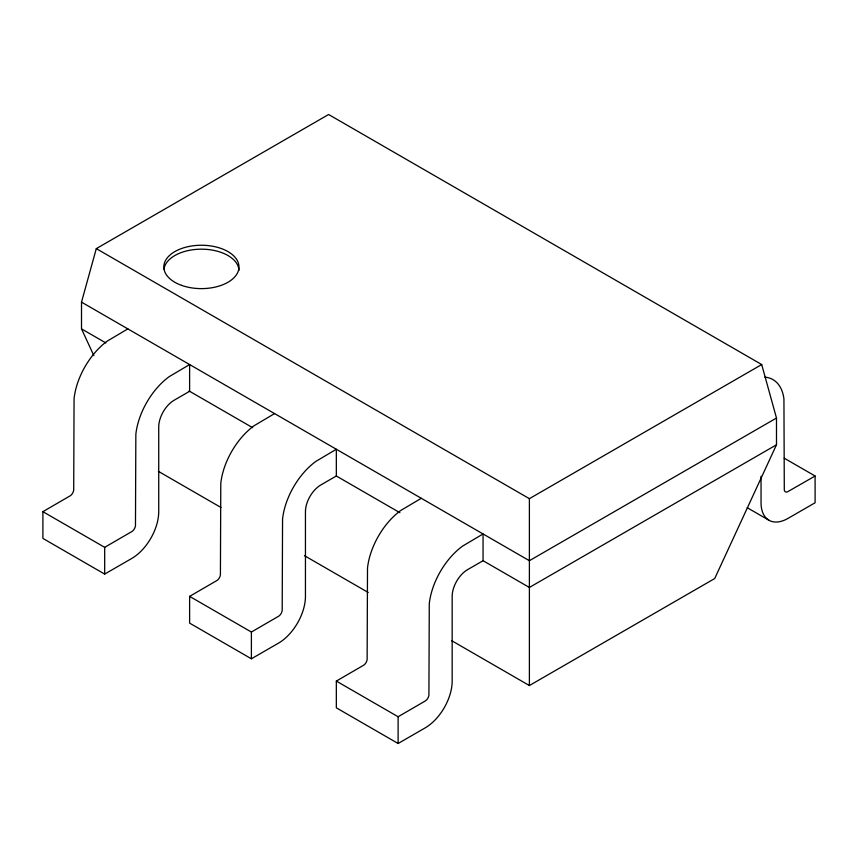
<?xml version="1.0" encoding="UTF-8"?>
<svg xmlns="http://www.w3.org/2000/svg" width="858" height="858" viewBox="0 0 858 858"><rect width="100%" height="100%" fill="white"/><g stroke="black" fill="none" stroke-linecap="round" stroke-linejoin="round"><path stroke-width="1.29" d="M93.865 355.63L81.51 328.882L81.51 302.134L96.3 248.627L328.614 114.5L761.7 364.543L776.49 418.039L776.49 444.798L714.714 578.539L529.386 685.542L451.705 640.69M127.842 328.882L107.357 341.034A54.676 31.564 -60 0 0 74.067 398.68L73.702 490.004A5.395 3.11 -60 0 1 70.42 495.677L42.9 511.668L42.9 538.416L104.676 574.088L131.703 558.483A38.224 22.072 -60 0 0 158.73 511.668L158.73 426.962A21.836 12.613 -60 0 1 174.174 400.214L189.618 391.291L189.618 364.543L169.133 376.694A54.676 31.564 -60 0 0 135.843 434.341L135.478 525.664A5.395 3.11 -60 0 1 132.196 531.349L104.676 547.34L42.9 511.668M274.56 413.588L254.075 425.74A54.676 31.564 -60 0 0 220.785 483.386L220.42 574.71A5.395 3.11 -60 0 1 217.138 580.394L189.618 596.374L189.618 623.123L251.394 658.794L278.421 643.189A38.224 22.072 -60 0 0 305.448 596.374L305.448 511.668A21.836 12.613 -60 0 1 320.892 484.92L336.336 475.997L399.914 512.709M421.278 498.294L400.793 510.446A54.676 31.564 -60 0 0 367.503 568.093L367.138 659.416A5.395 3.11 -60 0 1 363.856 665.1L336.336 681.08L336.336 707.829L398.112 743.5L425.139 727.895A38.224 22.072 -60 0 0 452.166 681.08L452.166 596.374A21.836 12.613 -60 0 1 467.61 569.626L483.054 560.703L483.054 533.955L462.569 546.117A54.676 31.564 -60 0 0 429.279 603.764L428.914 695.077A5.395 3.11 -60 0 1 425.632 700.761L398.112 716.752L336.336 681.08M189.618 596.374L251.394 632.046L278.914 616.055A5.395 3.11 -60 0 0 282.196 610.37L282.561 519.058A54.676 31.564 -60 0 1 315.851 461.4L336.336 449.249L336.336 475.997M96.3 248.627L529.386 498.67L761.7 364.543M776.49 418.039L529.386 560.703L81.51 302.134M776.49 444.798L529.386 587.462L483.151 560.757M761.046 476.276L761.046 502.756A38.224 22.072 -60 0 0 788.073 518.361L815.1 502.756L815.1 476.008L787.58 491.795A5.395 3.11 -60 0 1 784.298 489.907L783.933 399.002A54.676 31.564 -60 0 0 764.928 377.145M784.212 458.172L815.1 476.008M747.221 507.7L768.961 520.248M81.51 328.882L105.834 342.921M189.071 390.98L252.606 427.659M158.355 471.332L220.967 507.475M304.451 555.673L368.221 592.492M529.386 498.67L529.386 685.542M398.112 716.752L398.112 743.5M251.394 632.046L251.394 658.794M104.676 547.34L104.676 574.088M163.975 269.058A37.57 21.686 0 0 1 202.585 249.185A37.57 21.686 0 0 1 238.964 270.409M181.617 285.371A37.57 21.686 0 0 0 238.953 267.621A37.57 21.686 0 0 0 183.644 247.823A37.57 21.686 0 0 0 181.617 285.371"/></g></svg>
